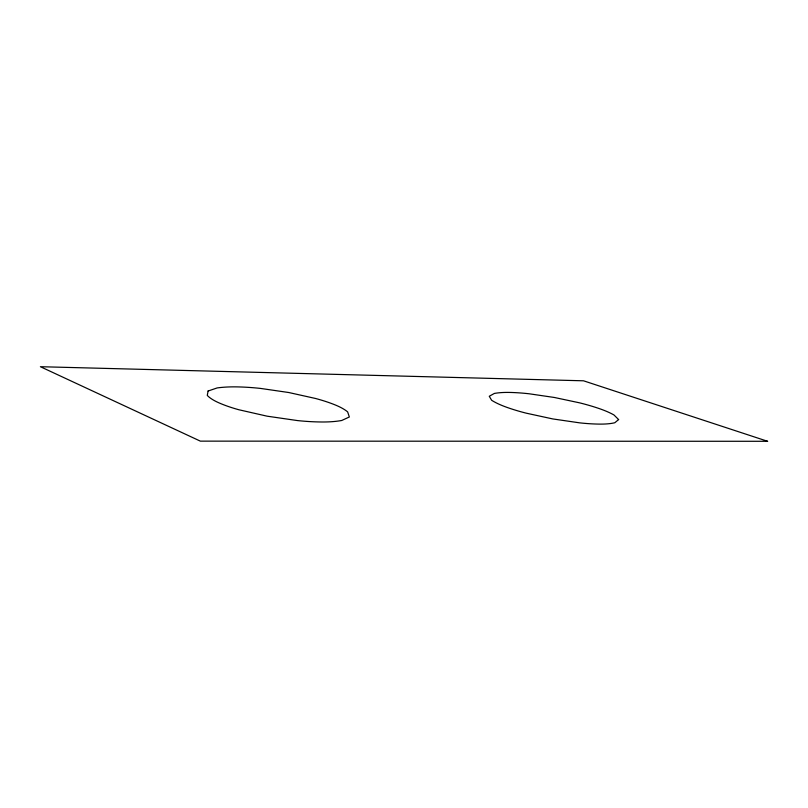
<?xml version="1.0" encoding="UTF-8"?>
<svg xmlns="http://www.w3.org/2000/svg" width="808" height="808" viewBox="0 0 808 808"><rect width="100%" height="100%" fill="white"/><g stroke="black" fill="none" stroke-linecap="round" stroke-linejoin="round"><path stroke-width="1.21" d="M208.08 391.022L207.282 395.415A56.095 17.17 6.1 0 0 219.483 403.081A81.153 24.533 6.4 0 0 238.845 409.747L267.135 416.181L297.465 420.574A81.103 24.654 6.7 0 0 321.927 421.988A52.863 16.453 6.8 0 0 341.734 420.483L349.349 416.979L347.632 411.878A54.409 17.382 6.6 0 0 334.684 404.727A87.436 28.472 6.2 0 0 315.443 398.455L288.739 392.516L260.499 388.416A87.517 28.31 5.9 0 0 237.219 386.891A54.52 17.15 5.8 0 0 217.13 387.941L208.08 391.022M618.615 419.564L614.807 422.736A47.611 13.201 11 0 1 600.031 424.109A73.013 19.917 10.8 0 1 579.71 422.857L552.824 418.938L526.19 413.161A72.791 19.897 10.5 0 1 506.424 407.181A50.066 13.928 10.4 0 1 491.607 400.253L489.264 396.253L494.344 393.446A48.44 13.847 10.4 0 1 509.585 392.435A77.719 22.674 10.7 0 1 529.129 393.779L554.359 397.475L579.578 402.839A77.982 22.695 11 0 1 599.011 408.505A48.834 13.877 11.1 0 1 613.959 414.959L618.615 419.564M767.6 441.289L200.354 441.138L40.4 366.711L583.517 380.8L767.6 441.289"/></g></svg>
